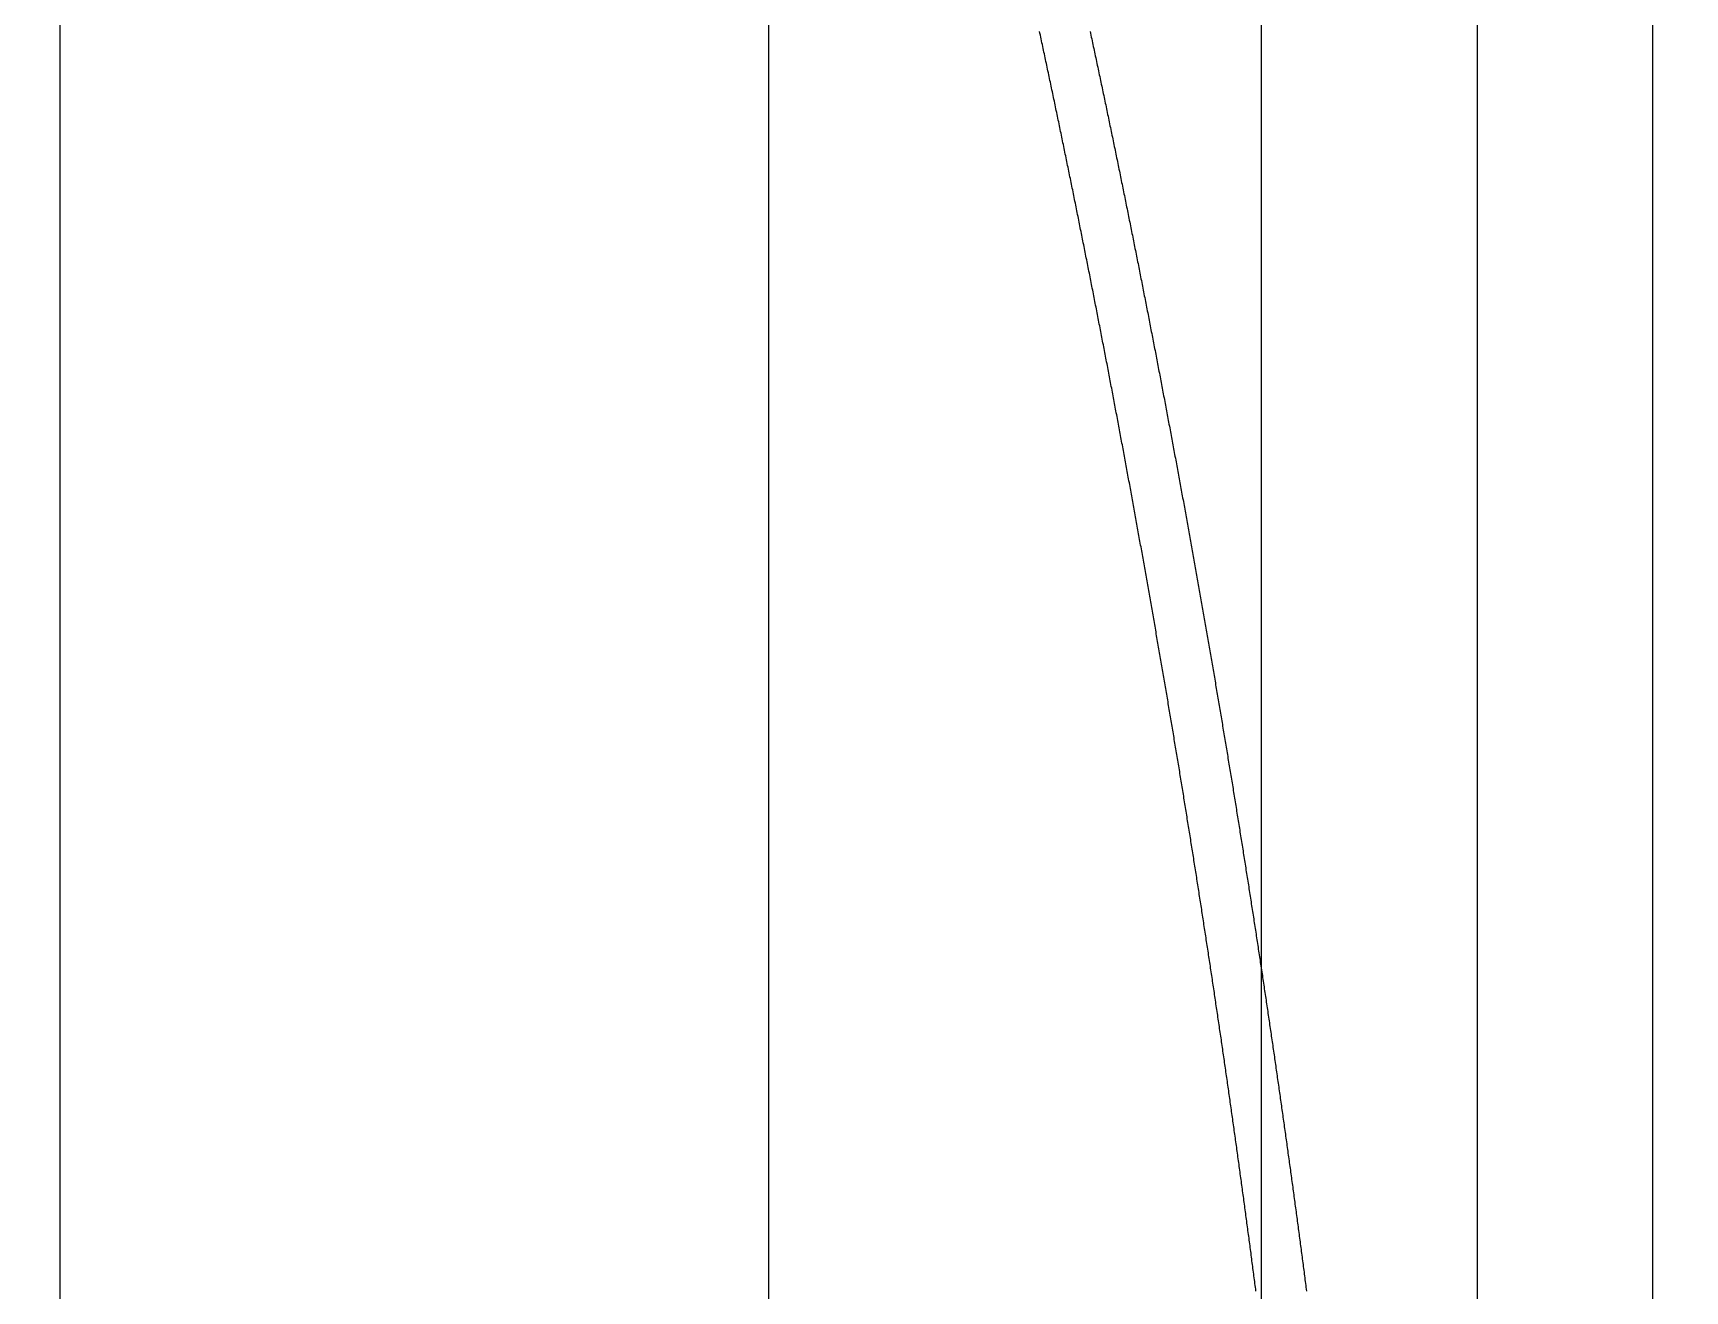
# Model space of a CAD drawing. Extents: x -7000 to 3750, y -6210 to 6210.
# Drawn here: x -3743.936 to -3740.439, y 3268.036 to 3270.7 of the extents above; entities that cross this region are included whole.
import ezdxf

# ---------------------------------------------------------------- set-up
doc = ezdxf.new("R2010")
doc.units = 0

msp = doc.modelspace()

# ---------------------------------------------------------------- linework, layer by layer
at = {"layer": 'EOS6MetalLayer'}
msp.add_lwpolyline([(-3741.336, 2814.972), (-3744.336, 2814.972), (-3744.336, 3048.5), (-3888.45, 3048.5), (-3888.45, 2814.972), (-3891.45, 2814.972), (-3891.45, 3051.5), (-3744.336, 3051.5), (-3744.336, 3285.028), (-3741.336, 3285.028)], close=True, dxfattribs=at)
at = {"layer": 'HBSiProtectLayer'}
msp.add_lwpolyline([(-3742.379, 2770), (-3739.007, 2770), (-3739.007, 3330), (-3742.379, 3330)], close=True, dxfattribs=at)
at = {"layer": 'NegLayer'}
msp.add_lwpolyline([(-3743.879, 2825), (-3737.507, 2825), (-3737.507, 3275), (-3743.879, 3275)], close=True, dxfattribs=at)
at = {"layer": 'SiLayer'}
msp.add_lwpolyline([(-3740.879, 2825), (-3740.507, 2825), (-3740.507, 3275), (-3740.879, 3275)], close=True, dxfattribs=at)
for points in [[(-3741.3472, 3268.036), (-3741.3477, 3268.04), (-3741.3482, 3268.044), (-3741.3487, 3268.048), (-3741.3492, 3268.052), (-3741.3498, 3268.056), (-3741.3503, 3268.06), (-3741.3508, 3268.064), (-3741.3513, 3268.068), (-3741.3518, 3268.072), (-3741.3524, 3268.076), (-3741.3529, 3268.08), (-3741.3534, 3268.084), (-3741.3539, 3268.088), (-3741.3544, 3268.092), (-3741.355, 3268.096), (-3741.3555, 3268.1), (-3741.356, 3268.104), (-3741.3566, 3268.108), (-3741.3571, 3268.112), (-3741.3576, 3268.116), (-3741.3581, 3268.12), (-3741.3587, 3268.124), (-3741.3592, 3268.128), (-3741.3597, 3268.132), (-3741.3602, 3268.136), (-3741.3608, 3268.14), (-3741.3613, 3268.144), (-3741.3618, 3268.148), (-3741.3624, 3268.152), (-3741.3629, 3268.156), (-3741.3634, 3268.16), (-3741.364, 3268.164), (-3741.3645, 3268.168), (-3741.365, 3268.172), (-3741.3656, 3268.176), (-3741.3661, 3268.18), (-3741.3666, 3268.184), (-3741.3672, 3268.188), (-3741.3677, 3268.192), (-3741.3683, 3268.196), (-3741.3688, 3268.2), (-3741.3693, 3268.204), (-3741.3699, 3268.208), (-3741.3704, 3268.212), (-3741.3709, 3268.216), (-3741.3715, 3268.22), (-3741.372, 3268.224), (-3741.3726, 3268.228), (-3741.3731, 3268.232), (-3741.3737, 3268.236), (-3741.3742, 3268.24), (-3741.3747, 3268.244), (-3741.3753, 3268.248), (-3741.3758, 3268.252), (-3741.3764, 3268.256), (-3741.3769, 3268.26), (-3741.3775, 3268.264), (-3741.378, 3268.268), (-3741.3786, 3268.272), (-3741.3791, 3268.276), (-3741.3797, 3268.28), (-3741.3802, 3268.284), (-3741.3808, 3268.288), (-3741.3813, 3268.292), (-3741.3818, 3268.296), (-3741.3824, 3268.3), (-3741.383, 3268.304), (-3741.3835, 3268.308), (-3741.3841, 3268.312), (-3741.3846, 3268.316), (-3741.3852, 3268.32), (-3741.3857, 3268.324), (-3741.3863, 3268.328), (-3741.3868, 3268.332), (-3741.3874, 3268.336), (-3741.3879, 3268.34), (-3741.3885, 3268.344), (-3741.389, 3268.348), (-3741.3896, 3268.352), (-3741.3902, 3268.356), (-3741.3907, 3268.36), (-3741.3913, 3268.364), (-3741.3918, 3268.368), (-3741.3924, 3268.372), (-3741.393, 3268.376), (-3741.3935, 3268.38), (-3741.3941, 3268.384), (-3741.3946, 3268.388), (-3741.3952, 3268.392), (-3741.3958, 3268.396), (-3741.3963, 3268.4), (-3741.3969, 3268.404), (-3741.3975, 3268.408), (-3741.398, 3268.412), (-3741.3986, 3268.416), (-3741.3992, 3268.42), (-3741.3997, 3268.424), (-3741.4003, 3268.428), (-3741.4009, 3268.432), (-3741.4014, 3268.436), (-3741.402, 3268.44), (-3741.4026, 3268.444), (-3741.4031, 3268.448), (-3741.4037, 3268.452), (-3741.4043, 3268.456), (-3741.4048, 3268.46), (-3741.4054, 3268.464), (-3741.406, 3268.468), (-3741.4066, 3268.472), (-3741.4071, 3268.476), (-3741.4077, 3268.48), (-3741.4083, 3268.484), (-3741.4089, 3268.488), (-3741.4094, 3268.492), (-3741.41, 3268.496), (-3741.4106, 3268.5), (-3741.4112, 3268.504), (-3741.4117, 3268.508), (-3741.4123, 3268.512), (-3741.4129, 3268.516), (-3741.4135, 3268.52), (-3741.414, 3268.524), (-3741.4146, 3268.528), (-3741.4152, 3268.532), (-3741.4158, 3268.536), (-3741.4164, 3268.54), (-3741.4169, 3268.544), (-3741.4175, 3268.548), (-3741.4181, 3268.552), (-3741.4187, 3268.556), (-3741.4193, 3268.56), (-3741.4199, 3268.564), (-3741.4204, 3268.568), (-3741.421, 3268.572), (-3741.4216, 3268.576), (-3741.4222, 3268.58), (-3741.4228, 3268.584), (-3741.4234, 3268.588), (-3741.424, 3268.592), (-3741.4246, 3268.596), (-3741.4251, 3268.6), (-3741.4257, 3268.604), (-3741.4263, 3268.608), (-3741.4269, 3268.612), (-3741.4275, 3268.616), (-3741.4281, 3268.62), (-3741.4287, 3268.624), (-3741.4293, 3268.628), (-3741.4299, 3268.632), (-3741.4305, 3268.636), (-3741.4311, 3268.64), (-3741.4317, 3268.644), (-3741.4322, 3268.648), (-3741.4328, 3268.652), (-3741.4334, 3268.656), (-3741.434, 3268.66), (-3741.4346, 3268.664), (-3741.4352, 3268.668), (-3741.4358, 3268.672), (-3741.4364, 3268.676), (-3741.437, 3268.68), (-3741.4376, 3268.684), (-3741.4382, 3268.688), (-3741.4388, 3268.692), (-3741.4394, 3268.696), (-3741.44, 3268.7), (-3741.4406, 3268.704), (-3741.4412, 3268.708), (-3741.4418, 3268.712), (-3741.4424, 3268.716), (-3741.443, 3268.72), (-3741.4436, 3268.724), (-3741.4443, 3268.728), (-3741.4449, 3268.732), (-3741.4455, 3268.736), (-3741.4461, 3268.74), (-3741.4467, 3268.744), (-3741.4473, 3268.748), (-3741.4479, 3268.752), (-3741.4485, 3268.756), (-3741.4491, 3268.76), (-3741.4497, 3268.764), (-3741.4503, 3268.768), (-3741.4509, 3268.772), (-3741.4516, 3268.776), (-3741.4522, 3268.78), (-3741.4528, 3268.784), (-3741.4534, 3268.788), (-3741.454, 3268.792), (-3741.4546, 3268.796), (-3741.4552, 3268.8), (-3741.4558, 3268.804), (-3741.4565, 3268.808), (-3741.4571, 3268.812), (-3741.4577, 3268.816), (-3741.4583, 3268.82), (-3741.4589, 3268.824), (-3741.4595, 3268.828), (-3741.4602, 3268.832), (-3741.4608, 3268.836), (-3741.4614, 3268.84), (-3741.462, 3268.844), (-3741.4626, 3268.848), (-3741.4633, 3268.852), (-3741.4639, 3268.856), (-3741.4645, 3268.86), (-3741.4651, 3268.864), (-3741.4657, 3268.868), (-3741.4664, 3268.872), (-3741.467, 3268.876), (-3741.4676, 3268.88), (-3741.4682, 3268.884), (-3741.4689, 3268.888), (-3741.4695, 3268.892), (-3741.4701, 3268.896), (-3741.4708, 3268.9), (-3741.4714, 3268.904), (-3741.472, 3268.908), (-3741.4726, 3268.912), (-3741.4733, 3268.916), (-3741.4739, 3268.92), (-3741.4745, 3268.924), (-3741.4752, 3268.928), (-3741.4758, 3268.932), (-3741.4764, 3268.936), (-3741.477, 3268.94), (-3741.4777, 3268.944), (-3741.4783, 3268.948), (-3741.4789, 3268.952), (-3741.4796, 3268.956), (-3741.4802, 3268.96), (-3741.4809, 3268.964), (-3741.4815, 3268.968), (-3741.4821, 3268.972), (-3741.4828, 3268.976), (-3741.4834, 3268.98), (-3741.484, 3268.984), (-3741.4847, 3268.988), (-3741.4853, 3268.992), (-3741.486, 3268.996), (-3741.4866, 3269), (-3741.4872, 3269.004), (-3741.4879, 3269.008), (-3741.4885, 3269.012), (-3741.4892, 3269.016), (-3741.4898, 3269.02), (-3741.4904, 3269.024), (-3741.4911, 3269.028), (-3741.4917, 3269.032), (-3741.4924, 3269.036), (-3741.493, 3269.04), (-3741.4937, 3269.044), (-3741.4943, 3269.048), (-3741.495, 3269.052), (-3741.4956, 3269.056), (-3741.4962, 3269.06), (-3741.4969, 3269.064), (-3741.4975, 3269.068), (-3741.4982, 3269.072), (-3741.4988, 3269.076), (-3741.4995, 3269.08), (-3741.5001, 3269.084), (-3741.5008, 3269.088), (-3741.5014, 3269.092), (-3741.5021, 3269.096), (-3741.5027, 3269.1), (-3741.5034, 3269.104), (-3741.5041, 3269.108), (-3741.5047, 3269.112), (-3741.5054, 3269.116), (-3741.506, 3269.12), (-3741.5067, 3269.124), (-3741.5073, 3269.128), (-3741.508, 3269.132), (-3741.5086, 3269.136), (-3741.5093, 3269.14), (-3741.51, 3269.144), (-3741.5106, 3269.148), (-3741.5113, 3269.152), (-3741.5119, 3269.156), (-3741.5126, 3269.16), (-3741.5133, 3269.164), (-3741.5139, 3269.168), (-3741.5146, 3269.172), (-3741.5152, 3269.176), (-3741.5159, 3269.18), (-3741.5166, 3269.184), (-3741.5172, 3269.188), (-3741.5179, 3269.192), (-3741.5186, 3269.196), (-3741.5192, 3269.2), (-3741.5199, 3269.204), (-3741.5206, 3269.208), (-3741.5212, 3269.212), (-3741.5219, 3269.216), (-3741.5226, 3269.22), (-3741.5232, 3269.224), (-3741.5239, 3269.228), (-3741.5246, 3269.232), (-3741.5252, 3269.236), (-3741.5259, 3269.24), (-3741.5266, 3269.244), (-3741.5272, 3269.248), (-3741.5279, 3269.252), (-3741.5286, 3269.256), (-3741.5293, 3269.26), (-3741.5299, 3269.264), (-3741.5306, 3269.268), (-3741.5313, 3269.272), (-3741.532, 3269.276), (-3741.5326, 3269.28), (-3741.5333, 3269.284), (-3741.534, 3269.288), (-3741.5347, 3269.292), (-3741.5353, 3269.296), (-3741.536, 3269.3), (-3741.5367, 3269.304), (-3741.5374, 3269.308), (-3741.538, 3269.312), (-3741.5387, 3269.316), (-3741.5394, 3269.32), (-3741.5401, 3269.324), (-3741.5408, 3269.328), (-3741.5415, 3269.332), (-3741.5421, 3269.336), (-3741.5428, 3269.34), (-3741.5435, 3269.344), (-3741.5442, 3269.348), (-3741.5449, 3269.352), (-3741.5456, 3269.356), (-3741.5462, 3269.36), (-3741.5469, 3269.364), (-3741.5476, 3269.368), (-3741.5483, 3269.372), (-3741.549, 3269.376), (-3741.5497, 3269.38), (-3741.5504, 3269.384), (-3741.5511, 3269.388), (-3741.5517, 3269.392), (-3741.5524, 3269.396), (-3741.5531, 3269.4), (-3741.5538, 3269.404), (-3741.5545, 3269.408), (-3741.5552, 3269.412), (-3741.5559, 3269.416), (-3741.5566, 3269.42), (-3741.5573, 3269.424), (-3741.558, 3269.428), (-3741.5587, 3269.432), (-3741.5594, 3269.436), (-3741.5601, 3269.44), (-3741.5608, 3269.444), (-3741.5614, 3269.448), (-3741.5621, 3269.452), (-3741.5628, 3269.456), (-3741.5635, 3269.46), (-3741.5642, 3269.464), (-3741.5649, 3269.468), (-3741.5656, 3269.472), (-3741.5663, 3269.476), (-3741.567, 3269.48), (-3741.5677, 3269.484), (-3741.5684, 3269.488), (-3741.5691, 3269.492), (-3741.5698, 3269.496), (-3741.5706, 3269.5), (-3741.5713, 3269.504), (-3741.572, 3269.508), (-3741.5727, 3269.512), (-3741.5734, 3269.516), (-3741.5741, 3269.52), (-3741.5748, 3269.524), (-3741.5755, 3269.528), (-3741.5762, 3269.532), (-3741.5769, 3269.536), (-3741.5776, 3269.54), (-3741.5783, 3269.544), (-3741.579, 3269.548), (-3741.5797, 3269.552), (-3741.5804, 3269.556), (-3741.5812, 3269.56), (-3741.5819, 3269.564), (-3741.5826, 3269.568), (-3741.5833, 3269.572), (-3741.584, 3269.576), (-3741.5847, 3269.58), (-3741.5854, 3269.584), (-3741.5861, 3269.588), (-3741.5869, 3269.592), (-3741.5876, 3269.596), (-3741.5883, 3269.6), (-3741.589, 3269.604), (-3741.5897, 3269.608), (-3741.5904, 3269.612), (-3741.5912, 3269.616), (-3741.5919, 3269.62), (-3741.5926, 3269.624), (-3741.5933, 3269.628), (-3741.594, 3269.632), (-3741.5948, 3269.636), (-3741.5955, 3269.64), (-3741.5962, 3269.644), (-3741.5969, 3269.648), (-3741.5976, 3269.652), (-3741.5984, 3269.656), (-3741.5991, 3269.66), (-3741.5998, 3269.664), (-3741.6005, 3269.668), (-3741.6013, 3269.672), (-3741.602, 3269.676), (-3741.6027, 3269.68), (-3741.6034, 3269.684), (-3741.6042, 3269.688), (-3741.6049, 3269.692), (-3741.6056, 3269.696), (-3741.6064, 3269.7), (-3741.6071, 3269.704), (-3741.6078, 3269.708), (-3741.6085, 3269.712), (-3741.6093, 3269.716), (-3741.61, 3269.72), (-3741.6107, 3269.724), (-3741.6115, 3269.728), (-3741.6122, 3269.732), (-3741.6129, 3269.736), (-3741.6137, 3269.74), (-3741.6144, 3269.744), (-3741.6151, 3269.748), (-3741.6159, 3269.752), (-3741.6166, 3269.756), (-3741.6173, 3269.76), (-3741.6181, 3269.764), (-3741.6188, 3269.768), (-3741.6196, 3269.772), (-3741.6203, 3269.776), (-3741.621, 3269.78), (-3741.6218, 3269.784), (-3741.6225, 3269.788), (-3741.6233, 3269.792), (-3741.624, 3269.796), (-3741.6247, 3269.8), (-3741.6255, 3269.804), (-3741.6262, 3269.808), (-3741.627, 3269.812), (-3741.6277, 3269.816), (-3741.6284, 3269.82), (-3741.6292, 3269.824), (-3741.6299, 3269.828), (-3741.6307, 3269.832), (-3741.6314, 3269.836), (-3741.6322, 3269.84), (-3741.6329, 3269.844), (-3741.6337, 3269.848), (-3741.6344, 3269.852), (-3741.6352, 3269.856), (-3741.6359, 3269.86), (-3741.6367, 3269.864), (-3741.6374, 3269.868), (-3741.6382, 3269.872), (-3741.6389, 3269.876), (-3741.6397, 3269.88), (-3741.6404, 3269.884), (-3741.6412, 3269.888), (-3741.6419, 3269.892), (-3741.6427, 3269.896), (-3741.6434, 3269.9), (-3741.6442, 3269.904), (-3741.6449, 3269.908), (-3741.6457, 3269.912), (-3741.6465, 3269.916), (-3741.6472, 3269.92), (-3741.648, 3269.924), (-3741.6487, 3269.928), (-3741.6495, 3269.932), (-3741.6502, 3269.936), (-3741.651, 3269.94), (-3741.6518, 3269.944), (-3741.6525, 3269.948), (-3741.6533, 3269.952), (-3741.654, 3269.956), (-3741.6548, 3269.96), (-3741.6556, 3269.964), (-3741.6563, 3269.968), (-3741.6571, 3269.972), (-3741.6578, 3269.976), (-3741.6586, 3269.98), (-3741.6594, 3269.984), (-3741.6601, 3269.988), (-3741.6609, 3269.992), (-3741.6617, 3269.996), (-3741.6624, 3270), (-3741.6632, 3270.004), (-3741.664, 3270.008), (-3741.6647, 3270.012), (-3741.6655, 3270.016), (-3741.6663, 3270.02), (-3741.6671, 3270.024), (-3741.6678, 3270.028), (-3741.6686, 3270.032), (-3741.6694, 3270.036), (-3741.6701, 3270.04), (-3741.6709, 3270.044), (-3741.6717, 3270.048), (-3741.6725, 3270.052), (-3741.6732, 3270.056), (-3741.674, 3270.06), (-3741.6748, 3270.064), (-3741.6756, 3270.068), (-3741.6763, 3270.072), (-3741.6771, 3270.076), (-3741.6779, 3270.08), (-3741.6787, 3270.084), (-3741.6794, 3270.088), (-3741.6802, 3270.092), (-3741.681, 3270.096), (-3741.6818, 3270.1), (-3741.6825, 3270.104), (-3741.6833, 3270.108), (-3741.6841, 3270.112), (-3741.6849, 3270.116), (-3741.6857, 3270.12), (-3741.6865, 3270.124), (-3741.6872, 3270.128), (-3741.688, 3270.132), (-3741.6888, 3270.136), (-3741.6896, 3270.14), (-3741.6904, 3270.144), (-3741.6912, 3270.148), (-3741.6919, 3270.152), (-3741.6927, 3270.156), (-3741.6935, 3270.16), (-3741.6943, 3270.164), (-3741.6951, 3270.168), (-3741.6959, 3270.172), (-3741.6967, 3270.176), (-3741.6975, 3270.18), (-3741.6983, 3270.184), (-3741.699, 3270.188), (-3741.6998, 3270.192), (-3741.7006, 3270.196), (-3741.7014, 3270.2), (-3741.7022, 3270.204), (-3741.703, 3270.208), (-3741.7038, 3270.212), (-3741.7046, 3270.216), (-3741.7054, 3270.22), (-3741.7062, 3270.224), (-3741.707, 3270.228), (-3741.7078, 3270.232), (-3741.7086, 3270.236), (-3741.7094, 3270.24), (-3741.7102, 3270.244), (-3741.711, 3270.248), (-3741.7118, 3270.252), (-3741.7126, 3270.256), (-3741.7134, 3270.26), (-3741.7142, 3270.264), (-3741.715, 3270.268), (-3741.7158, 3270.272), (-3741.7166, 3270.276), (-3741.7174, 3270.28), (-3741.7182, 3270.284), (-3741.719, 3270.288), (-3741.7198, 3270.292), (-3741.7206, 3270.296), (-3741.7214, 3270.3), (-3741.7222, 3270.304), (-3741.723, 3270.308), (-3741.7238, 3270.312), (-3741.7246, 3270.316), (-3741.7254, 3270.32), (-3741.7262, 3270.324), (-3741.727, 3270.328), (-3741.7278, 3270.332), (-3741.7286, 3270.336), (-3741.7294, 3270.34), (-3741.7303, 3270.344), (-3741.7311, 3270.348), (-3741.7319, 3270.352), (-3741.7327, 3270.356), (-3741.7335, 3270.36), (-3741.7343, 3270.364), (-3741.7351, 3270.368), (-3741.7359, 3270.372), (-3741.7368, 3270.376), (-3741.7376, 3270.38), (-3741.7384, 3270.384), (-3741.7392, 3270.388), (-3741.74, 3270.392), (-3741.7408, 3270.396), (-3741.7417, 3270.4), (-3741.7425, 3270.404), (-3741.7433, 3270.408), (-3741.7441, 3270.412), (-3741.7449, 3270.416), (-3741.7457, 3270.42), (-3741.7466, 3270.424), (-3741.7474, 3270.428), (-3741.7482, 3270.432), (-3741.749, 3270.436), (-3741.7499, 3270.44), (-3741.7507, 3270.444), (-3741.7515, 3270.448), (-3741.7523, 3270.452), (-3741.7531, 3270.456), (-3741.754, 3270.46), (-3741.7548, 3270.464), (-3741.7556, 3270.468), (-3741.7564, 3270.472), (-3741.7573, 3270.476), (-3741.7581, 3270.48), (-3741.7589, 3270.484), (-3741.7598, 3270.488), (-3741.7606, 3270.492), (-3741.7614, 3270.496), (-3741.7622, 3270.5), (-3741.7631, 3270.504), (-3741.7639, 3270.508), (-3741.7647, 3270.512), (-3741.7656, 3270.516), (-3741.7664, 3270.52), (-3741.7672, 3270.524), (-3741.7681, 3270.528), (-3741.7689, 3270.532), (-3741.7697, 3270.536), (-3741.7706, 3270.54), (-3741.7714, 3270.544), (-3741.7722, 3270.548), (-3741.7731, 3270.552), (-3741.7739, 3270.556), (-3741.7748, 3270.56), (-3741.7756, 3270.564), (-3741.7764, 3270.568), (-3741.7773, 3270.572), (-3741.7781, 3270.576), (-3741.7789, 3270.58), (-3741.7798, 3270.584), (-3741.7806, 3270.588), (-3741.7815, 3270.592), (-3741.7823, 3270.596), (-3741.7832, 3270.6), (-3741.784, 3270.604), (-3741.7848, 3270.608), (-3741.7857, 3270.612), (-3741.7865, 3270.616), (-3741.7874, 3270.62), (-3741.7882, 3270.624), (-3741.7891, 3270.628), (-3741.7899, 3270.632), (-3741.7908, 3270.636), (-3741.7916, 3270.64), (-3741.7925, 3270.644), (-3741.7933, 3270.648), (-3741.7942, 3270.652), (-3741.795, 3270.656), (-3741.7959, 3270.66), (-3741.7967, 3270.664), (-3741.7976, 3270.668), (-3741.7984, 3270.672), (-3741.7993, 3270.676), (-3741.8001, 3270.68), (-3741.801, 3270.684), (-3741.8018, 3270.688), (-3741.8027, 3270.692), (-3741.8035, 3270.696), (-3741.8044, 3270.7), (-3741.8052, 3270.704)], [(-3741.6982, 3270.704), (-3741.6974, 3270.7), (-3741.6965, 3270.696), (-3741.6957, 3270.692), (-3741.6948, 3270.688), (-3741.694, 3270.684), (-3741.6931, 3270.68), (-3741.6923, 3270.676), (-3741.6914, 3270.672), (-3741.6906, 3270.668), (-3741.6897, 3270.664), (-3741.6889, 3270.66), (-3741.688, 3270.656), (-3741.6872, 3270.652), (-3741.6863, 3270.648), (-3741.6855, 3270.644), (-3741.6846, 3270.64), (-3741.6838, 3270.636), (-3741.6829, 3270.632), (-3741.6821, 3270.628), (-3741.6812, 3270.624), (-3741.6804, 3270.62), (-3741.6795, 3270.616), (-3741.6787, 3270.612), (-3741.6778, 3270.608), (-3741.677, 3270.604), (-3741.6762, 3270.6), (-3741.6753, 3270.596), (-3741.6745, 3270.592), (-3741.6736, 3270.588), (-3741.6728, 3270.584), (-3741.6719, 3270.58), (-3741.6711, 3270.576), (-3741.6703, 3270.572), (-3741.6694, 3270.568), (-3741.6686, 3270.564), (-3741.6678, 3270.56), (-3741.6669, 3270.556), (-3741.6661, 3270.552), (-3741.6652, 3270.548), (-3741.6644, 3270.544), (-3741.6636, 3270.54), (-3741.6627, 3270.536), (-3741.6619, 3270.532), (-3741.6611, 3270.528), (-3741.6602, 3270.524), (-3741.6594, 3270.52), (-3741.6586, 3270.516), (-3741.6577, 3270.512), (-3741.6569, 3270.508), (-3741.6561, 3270.504), (-3741.6552, 3270.5), (-3741.6544, 3270.496), (-3741.6536, 3270.492), (-3741.6528, 3270.488), (-3741.6519, 3270.484), (-3741.6511, 3270.48), (-3741.6503, 3270.476), (-3741.6494, 3270.472), (-3741.6486, 3270.468), (-3741.6478, 3270.464), (-3741.647, 3270.46), (-3741.6461, 3270.456), (-3741.6453, 3270.452), (-3741.6445, 3270.448), (-3741.6437, 3270.444), (-3741.6429, 3270.44), (-3741.642, 3270.436), (-3741.6412, 3270.432), (-3741.6404, 3270.428), (-3741.6396, 3270.424), (-3741.6387, 3270.42), (-3741.6379, 3270.416), (-3741.6371, 3270.412), (-3741.6363, 3270.408), (-3741.6355, 3270.404), (-3741.6347, 3270.4), (-3741.6338, 3270.396), (-3741.633, 3270.392), (-3741.6322, 3270.388), (-3741.6314, 3270.384), (-3741.6306, 3270.38), (-3741.6298, 3270.376), (-3741.6289, 3270.372), (-3741.6281, 3270.368), (-3741.6273, 3270.364), (-3741.6265, 3270.36), (-3741.6257, 3270.356), (-3741.6249, 3270.352), (-3741.6241, 3270.348), (-3741.6233, 3270.344), (-3741.6224, 3270.34), (-3741.6216, 3270.336), (-3741.6208, 3270.332), (-3741.62, 3270.328), (-3741.6192, 3270.324), (-3741.6184, 3270.32), (-3741.6176, 3270.316), (-3741.6168, 3270.312), (-3741.616, 3270.308), (-3741.6152, 3270.304), (-3741.6144, 3270.3), (-3741.6136, 3270.296), (-3741.6128, 3270.292), (-3741.612, 3270.288), (-3741.6112, 3270.284), (-3741.6104, 3270.28), (-3741.6096, 3270.276), (-3741.6088, 3270.272), (-3741.608, 3270.268), (-3741.6072, 3270.264), (-3741.6064, 3270.26), (-3741.6056, 3270.256), (-3741.6048, 3270.252), (-3741.604, 3270.248), (-3741.6032, 3270.244), (-3741.6024, 3270.24), (-3741.6016, 3270.236), (-3741.6008, 3270.232), (-3741.6, 3270.228), (-3741.5992, 3270.224), (-3741.5984, 3270.22), (-3741.5976, 3270.216), (-3741.5968, 3270.212), (-3741.596, 3270.208), (-3741.5952, 3270.204), (-3741.5944, 3270.2), (-3741.5936, 3270.196), (-3741.5928, 3270.192), (-3741.592, 3270.188), (-3741.5913, 3270.184), (-3741.5905, 3270.18), (-3741.5897, 3270.176), (-3741.5889, 3270.172), (-3741.5881, 3270.168), (-3741.5873, 3270.164), (-3741.5865, 3270.16), (-3741.5857, 3270.156), (-3741.5849, 3270.152), (-3741.5842, 3270.148), (-3741.5834, 3270.144), (-3741.5826, 3270.14), (-3741.5818, 3270.136), (-3741.581, 3270.132), (-3741.5802, 3270.128), (-3741.5795, 3270.124), (-3741.5787, 3270.12), (-3741.5779, 3270.116), (-3741.5771, 3270.112), (-3741.5763, 3270.108), (-3741.5755, 3270.104), (-3741.5748, 3270.1), (-3741.574, 3270.096), (-3741.5732, 3270.092), (-3741.5724, 3270.088), (-3741.5717, 3270.084), (-3741.5709, 3270.08), (-3741.5701, 3270.076), (-3741.5693, 3270.072), (-3741.5686, 3270.068), (-3741.5678, 3270.064), (-3741.567, 3270.06), (-3741.5662, 3270.056), (-3741.5655, 3270.052), (-3741.5647, 3270.048), (-3741.5639, 3270.044), (-3741.5631, 3270.04), (-3741.5624, 3270.036), (-3741.5616, 3270.032), (-3741.5608, 3270.028), (-3741.5601, 3270.024), (-3741.5593, 3270.02), (-3741.5585, 3270.016), (-3741.5577, 3270.012), (-3741.557, 3270.008), (-3741.5562, 3270.004), (-3741.5554, 3270), (-3741.5547, 3269.996), (-3741.5539, 3269.992), (-3741.5531, 3269.988), (-3741.5524, 3269.984), (-3741.5516, 3269.98), (-3741.5508, 3269.976), (-3741.5501, 3269.972), (-3741.5493, 3269.968), (-3741.5486, 3269.964), (-3741.5478, 3269.96), (-3741.547, 3269.956), (-3741.5463, 3269.952), (-3741.5455, 3269.948), (-3741.5448, 3269.944), (-3741.544, 3269.94), (-3741.5432, 3269.936), (-3741.5425, 3269.932), (-3741.5417, 3269.928), (-3741.541, 3269.924), (-3741.5402, 3269.92), (-3741.5395, 3269.916), (-3741.5387, 3269.912), (-3741.5379, 3269.908), (-3741.5372, 3269.904), (-3741.5364, 3269.9), (-3741.5357, 3269.896), (-3741.5349, 3269.892), (-3741.5342, 3269.888), (-3741.5334, 3269.884), (-3741.5327, 3269.88), (-3741.5319, 3269.876), (-3741.5312, 3269.872), (-3741.5304, 3269.868), (-3741.5297, 3269.864), (-3741.5289, 3269.86), (-3741.5282, 3269.856), (-3741.5274, 3269.852), (-3741.5267, 3269.848), (-3741.5259, 3269.844), (-3741.5252, 3269.84), (-3741.5244, 3269.836), (-3741.5237, 3269.832), (-3741.5229, 3269.828), (-3741.5222, 3269.824), (-3741.5214, 3269.82), (-3741.5207, 3269.816), (-3741.52, 3269.812), (-3741.5192, 3269.808), (-3741.5185, 3269.804), (-3741.5177, 3269.8), (-3741.517, 3269.796), (-3741.5163, 3269.792), (-3741.5155, 3269.788), (-3741.5148, 3269.784), (-3741.514, 3269.78), (-3741.5133, 3269.776), (-3741.5126, 3269.772), (-3741.5118, 3269.768), (-3741.5111, 3269.764), (-3741.5103, 3269.76), (-3741.5096, 3269.756), (-3741.5089, 3269.752), (-3741.5081, 3269.748), (-3741.5074, 3269.744), (-3741.5067, 3269.74), (-3741.5059, 3269.736), (-3741.5052, 3269.732), (-3741.5045, 3269.728), (-3741.5037, 3269.724), (-3741.503, 3269.72), (-3741.5023, 3269.716), (-3741.5015, 3269.712), (-3741.5008, 3269.708), (-3741.5001, 3269.704), (-3741.4994, 3269.7), (-3741.4986, 3269.696), (-3741.4979, 3269.692), (-3741.4972, 3269.688), (-3741.4964, 3269.684), (-3741.4957, 3269.68), (-3741.495, 3269.676), (-3741.4943, 3269.672), (-3741.4935, 3269.668), (-3741.4928, 3269.664), (-3741.4921, 3269.66), (-3741.4914, 3269.656), (-3741.4906, 3269.652), (-3741.4899, 3269.648), (-3741.4892, 3269.644), (-3741.4885, 3269.64), (-3741.4878, 3269.636), (-3741.487, 3269.632), (-3741.4863, 3269.628), (-3741.4856, 3269.624), (-3741.4849, 3269.62), (-3741.4842, 3269.616), (-3741.4834, 3269.612), (-3741.4827, 3269.608), (-3741.482, 3269.604), (-3741.4813, 3269.6), (-3741.4806, 3269.596), (-3741.4799, 3269.592), (-3741.4791, 3269.588), (-3741.4784, 3269.584), (-3741.4777, 3269.58), (-3741.477, 3269.576), (-3741.4763, 3269.572), (-3741.4756, 3269.568), (-3741.4749, 3269.564), (-3741.4742, 3269.56), (-3741.4734, 3269.556), (-3741.4727, 3269.552), (-3741.472, 3269.548), (-3741.4713, 3269.544), (-3741.4706, 3269.54), (-3741.4699, 3269.536), (-3741.4692, 3269.532), (-3741.4685, 3269.528), (-3741.4678, 3269.524), (-3741.4671, 3269.52), (-3741.4664, 3269.516), (-3741.4657, 3269.512), (-3741.465, 3269.508), (-3741.4643, 3269.504), (-3741.4636, 3269.5), (-3741.4628, 3269.496), (-3741.4621, 3269.492), (-3741.4614, 3269.488), (-3741.4607, 3269.484), (-3741.46, 3269.48), (-3741.4593, 3269.476), (-3741.4586, 3269.472), (-3741.4579, 3269.468), (-3741.4572, 3269.464), (-3741.4565, 3269.46), (-3741.4558, 3269.456), (-3741.4551, 3269.452), (-3741.4544, 3269.448), (-3741.4538, 3269.444), (-3741.4531, 3269.44), (-3741.4524, 3269.436), (-3741.4517, 3269.432), (-3741.451, 3269.428), (-3741.4503, 3269.424), (-3741.4496, 3269.42), (-3741.4489, 3269.416), (-3741.4482, 3269.412), (-3741.4475, 3269.408), (-3741.4468, 3269.404), (-3741.4461, 3269.4), (-3741.4454, 3269.396), (-3741.4447, 3269.392), (-3741.4441, 3269.388), (-3741.4434, 3269.384), (-3741.4427, 3269.38), (-3741.442, 3269.376), (-3741.4413, 3269.372), (-3741.4406, 3269.368), (-3741.4399, 3269.364), (-3741.4392, 3269.36), (-3741.4386, 3269.356), (-3741.4379, 3269.352), (-3741.4372, 3269.348), (-3741.4365, 3269.344), (-3741.4358, 3269.34), (-3741.4351, 3269.336), (-3741.4345, 3269.332), (-3741.4338, 3269.328), (-3741.4331, 3269.324), (-3741.4324, 3269.32), (-3741.4317, 3269.316), (-3741.431, 3269.312), (-3741.4304, 3269.308), (-3741.4297, 3269.304), (-3741.429, 3269.3), (-3741.4283, 3269.296), (-3741.4277, 3269.292), (-3741.427, 3269.288), (-3741.4263, 3269.284), (-3741.4256, 3269.28), (-3741.425, 3269.276), (-3741.4243, 3269.272), (-3741.4236, 3269.268), (-3741.4229, 3269.264), (-3741.4223, 3269.26), (-3741.4216, 3269.256), (-3741.4209, 3269.252), (-3741.4202, 3269.248), (-3741.4196, 3269.244), (-3741.4189, 3269.24), (-3741.4182, 3269.236), (-3741.4176, 3269.232), (-3741.4169, 3269.228), (-3741.4162, 3269.224), (-3741.4156, 3269.22), (-3741.4149, 3269.216), (-3741.4142, 3269.212), (-3741.4136, 3269.208), (-3741.4129, 3269.204), (-3741.4122, 3269.2), (-3741.4116, 3269.196), (-3741.4109, 3269.192), (-3741.4102, 3269.188), (-3741.4096, 3269.184), (-3741.4089, 3269.18), (-3741.4082, 3269.176), (-3741.4076, 3269.172), (-3741.4069, 3269.168), (-3741.4063, 3269.164), (-3741.4056, 3269.16), (-3741.4049, 3269.156), (-3741.4043, 3269.152), (-3741.4036, 3269.148), (-3741.403, 3269.144), (-3741.4023, 3269.14), (-3741.4016, 3269.136), (-3741.401, 3269.132), (-3741.4003, 3269.128), (-3741.3997, 3269.124), (-3741.399, 3269.12), (-3741.3984, 3269.116), (-3741.3977, 3269.112), (-3741.3971, 3269.108), (-3741.3964, 3269.104), (-3741.3957, 3269.1), (-3741.3951, 3269.096), (-3741.3944, 3269.092), (-3741.3938, 3269.088), (-3741.3931, 3269.084), (-3741.3925, 3269.08), (-3741.3918, 3269.076), (-3741.3912, 3269.072), (-3741.3905, 3269.068), (-3741.3899, 3269.064), (-3741.3892, 3269.06), (-3741.3886, 3269.056), (-3741.388, 3269.052), (-3741.3873, 3269.048), (-3741.3867, 3269.044), (-3741.386, 3269.04), (-3741.3854, 3269.036), (-3741.3847, 3269.032), (-3741.3841, 3269.028), (-3741.3834, 3269.024), (-3741.3828, 3269.02), (-3741.3822, 3269.016), (-3741.3815, 3269.012), (-3741.3809, 3269.008), (-3741.3802, 3269.004), (-3741.3796, 3269), (-3741.379, 3268.996), (-3741.3783, 3268.992), (-3741.3777, 3268.988), (-3741.377, 3268.984), (-3741.3764, 3268.98), (-3741.3758, 3268.976), (-3741.3751, 3268.972), (-3741.3745, 3268.968), (-3741.3739, 3268.964), (-3741.3732, 3268.96), (-3741.3726, 3268.956), (-3741.3719, 3268.952), (-3741.3713, 3268.948), (-3741.3707, 3268.944), (-3741.37, 3268.94), (-3741.3694, 3268.936), (-3741.3688, 3268.932), (-3741.3682, 3268.928), (-3741.3675, 3268.924), (-3741.3669, 3268.92), (-3741.3663, 3268.916), (-3741.3656, 3268.912), (-3741.365, 3268.908), (-3741.3644, 3268.904), (-3741.3638, 3268.9), (-3741.3631, 3268.896), (-3741.3625, 3268.892), (-3741.3619, 3268.888), (-3741.3612, 3268.884), (-3741.3606, 3268.88), (-3741.36, 3268.876), (-3741.3594, 3268.872), (-3741.3587, 3268.868), (-3741.3581, 3268.864), (-3741.3575, 3268.86), (-3741.3569, 3268.856), (-3741.3563, 3268.852), (-3741.3556, 3268.848), (-3741.355, 3268.844), (-3741.3544, 3268.84), (-3741.3538, 3268.836), (-3741.3532, 3268.832), (-3741.3525, 3268.828), (-3741.3519, 3268.824), (-3741.3513, 3268.82), (-3741.3507, 3268.816), (-3741.3501, 3268.812), (-3741.3495, 3268.808), (-3741.3488, 3268.804), (-3741.3482, 3268.8), (-3741.3476, 3268.796), (-3741.347, 3268.792), (-3741.3464, 3268.788), (-3741.3458, 3268.784), (-3741.3452, 3268.78), (-3741.3446, 3268.776), (-3741.3439, 3268.772), (-3741.3433, 3268.768), (-3741.3427, 3268.764), (-3741.3421, 3268.76), (-3741.3415, 3268.756), (-3741.3409, 3268.752), (-3741.3403, 3268.748), (-3741.3397, 3268.744), (-3741.3391, 3268.74), (-3741.3385, 3268.736), (-3741.3379, 3268.732), (-3741.3373, 3268.728), (-3741.3366, 3268.724), (-3741.336, 3268.72), (-3741.3354, 3268.716), (-3741.3348, 3268.712), (-3741.3342, 3268.708), (-3741.3336, 3268.704), (-3741.333, 3268.7), (-3741.3324, 3268.696), (-3741.3318, 3268.692), (-3741.3312, 3268.688), (-3741.3306, 3268.684), (-3741.33, 3268.68), (-3741.3294, 3268.676), (-3741.3288, 3268.672), (-3741.3282, 3268.668), (-3741.3276, 3268.664), (-3741.327, 3268.66), (-3741.3264, 3268.656), (-3741.3258, 3268.652), (-3741.3252, 3268.648), (-3741.3247, 3268.644), (-3741.3241, 3268.64), (-3741.3235, 3268.636), (-3741.3229, 3268.632), (-3741.3223, 3268.628), (-3741.3217, 3268.624), (-3741.3211, 3268.62), (-3741.3205, 3268.616), (-3741.3199, 3268.612), (-3741.3193, 3268.608), (-3741.3187, 3268.604), (-3741.3181, 3268.6), (-3741.3176, 3268.596), (-3741.317, 3268.592), (-3741.3164, 3268.588), (-3741.3158, 3268.584), (-3741.3152, 3268.58), (-3741.3146, 3268.576), (-3741.314, 3268.572), (-3741.3134, 3268.568), (-3741.3129, 3268.564), (-3741.3123, 3268.56), (-3741.3117, 3268.556), (-3741.3111, 3268.552), (-3741.3105, 3268.548), (-3741.3099, 3268.544), (-3741.3094, 3268.54), (-3741.3088, 3268.536), (-3741.3082, 3268.532), (-3741.3076, 3268.528), (-3741.307, 3268.524), (-3741.3065, 3268.52), (-3741.3059, 3268.516), (-3741.3053, 3268.512), (-3741.3047, 3268.508), (-3741.3042, 3268.504), (-3741.3036, 3268.5), (-3741.303, 3268.496), (-3741.3024, 3268.492), (-3741.3019, 3268.488), (-3741.3013, 3268.484), (-3741.3007, 3268.48), (-3741.3001, 3268.476), (-3741.2996, 3268.472), (-3741.299, 3268.468), (-3741.2984, 3268.464), (-3741.2978, 3268.46), (-3741.2973, 3268.456), (-3741.2967, 3268.452), (-3741.2961, 3268.448), (-3741.2956, 3268.444), (-3741.295, 3268.44), (-3741.2944, 3268.436), (-3741.2939, 3268.432), (-3741.2933, 3268.428), (-3741.2927, 3268.424), (-3741.2922, 3268.42), (-3741.2916, 3268.416), (-3741.291, 3268.412), (-3741.2905, 3268.408), (-3741.2899, 3268.404), (-3741.2893, 3268.4), (-3741.2888, 3268.396), (-3741.2882, 3268.392), (-3741.2876, 3268.388), (-3741.2871, 3268.384), (-3741.2865, 3268.38), (-3741.286, 3268.376), (-3741.2854, 3268.372), (-3741.2848, 3268.368), (-3741.2843, 3268.364), (-3741.2837, 3268.36), (-3741.2832, 3268.356), (-3741.2826, 3268.352), (-3741.282, 3268.348), (-3741.2815, 3268.344), (-3741.2809, 3268.34), (-3741.2804, 3268.336), (-3741.2798, 3268.332), (-3741.2793, 3268.328), (-3741.2787, 3268.324), (-3741.2782, 3268.32), (-3741.2776, 3268.316), (-3741.2771, 3268.312), (-3741.2765, 3268.308), (-3741.276, 3268.304), (-3741.2754, 3268.3), (-3741.2748, 3268.296), (-3741.2743, 3268.292), (-3741.2738, 3268.288), (-3741.2732, 3268.284), (-3741.2727, 3268.28), (-3741.2721, 3268.276), (-3741.2716, 3268.272), (-3741.271, 3268.268), (-3741.2705, 3268.264), (-3741.2699, 3268.26), (-3741.2694, 3268.256), (-3741.2688, 3268.252), (-3741.2683, 3268.248), (-3741.2677, 3268.244), (-3741.2672, 3268.24), (-3741.2667, 3268.236), (-3741.2661, 3268.232), (-3741.2656, 3268.228), (-3741.265, 3268.224), (-3741.2645, 3268.22), (-3741.2639, 3268.216), (-3741.2634, 3268.212), (-3741.2629, 3268.208), (-3741.2623, 3268.204), (-3741.2618, 3268.2), (-3741.2613, 3268.196), (-3741.2607, 3268.192), (-3741.2602, 3268.188), (-3741.2596, 3268.184), (-3741.2591, 3268.18), (-3741.2586, 3268.176), (-3741.258, 3268.172), (-3741.2575, 3268.168), (-3741.257, 3268.164), (-3741.2564, 3268.16), (-3741.2559, 3268.156), (-3741.2554, 3268.152), (-3741.2548, 3268.148), (-3741.2543, 3268.144), (-3741.2538, 3268.14), (-3741.2532, 3268.136), (-3741.2527, 3268.132), (-3741.2522, 3268.128), (-3741.2517, 3268.124), (-3741.2511, 3268.12), (-3741.2506, 3268.116), (-3741.2501, 3268.112), (-3741.2496, 3268.108), (-3741.249, 3268.104), (-3741.2485, 3268.1), (-3741.248, 3268.096), (-3741.2474, 3268.092), (-3741.2469, 3268.088), (-3741.2464, 3268.084), (-3741.2459, 3268.08), (-3741.2454, 3268.076), (-3741.2448, 3268.072), (-3741.2443, 3268.068), (-3741.2438, 3268.064), (-3741.2433, 3268.06), (-3741.2428, 3268.056), (-3741.2422, 3268.052), (-3741.2417, 3268.048), (-3741.2412, 3268.044), (-3741.2407, 3268.04), (-3741.2402, 3268.036)]]:
    msp.add_lwpolyline(points, dxfattribs=at)

doc.saveas('drawing.dxf')
